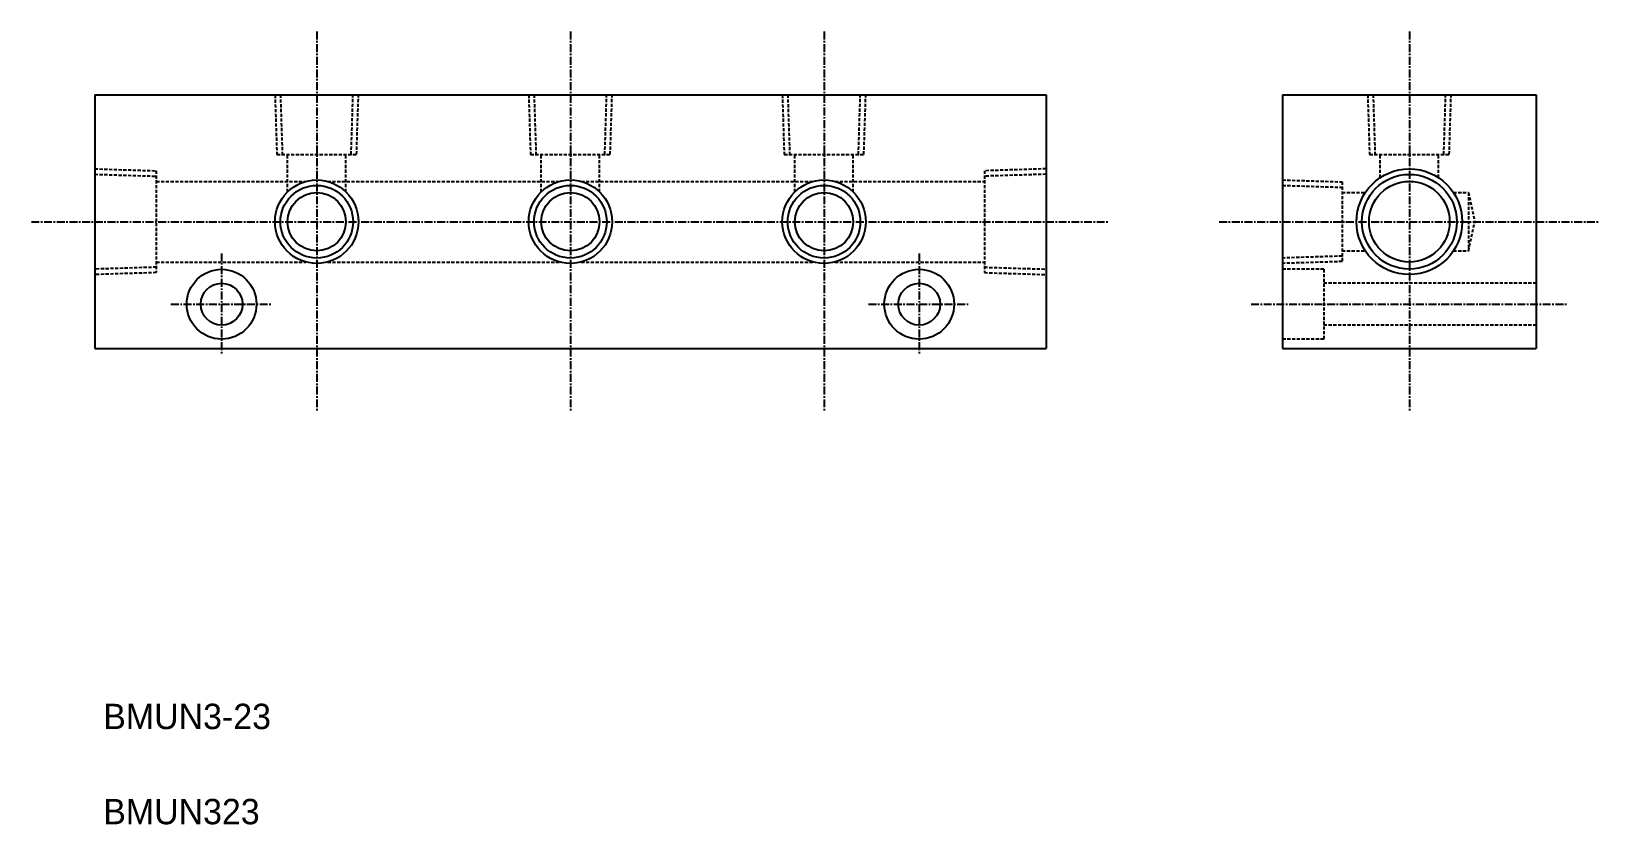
# Model space of a CAD drawing. Extents: x -61 to 187, y 121 to 246.
import ezdxf

# ---------------------------------------------------------------- set-up
doc = ezdxf.new("R2010")
doc.units = 0
doc.linetypes.add('CENTER', pattern=[2, 1.25, -0.25, 0.25, -0.25])
doc.linetypes.add('DASHED', pattern=[0.75, 0.5, -0.25])
doc.layers.get('0').update_dxf_attribs({"linetype": 'CONTINUOUS'})
doc.layers.add('CENTER', color=1, linetype='CENTER')

msp = doc.modelspace()

# ---------------------------------------------------------------- linework, layer by layer
at = {"color": 7, "linetype": 'CONTINUOUS'}
for p, q in [((-50.62, 235.94), (99.38, 235.94)), ((-50.62, 235.94), (-50.62, 195.94)), ((99.38, 235.94), (99.38, 195.94)), ((136.68, 235.94), (136.68, 195.94)), ((136.68, 235.94), (176.68, 235.94)), ((176.68, 235.94), (176.68, 195.94)), ((-50.62, 195.94), (99.38, 195.94)), ((136.68, 195.94), (176.68, 195.94))]:
    msp.add_line(p, q, dxfattribs=at)
at = {"color": 3, "linetype": 'DASHED'}
for p, q in [((-22.2, 235.94), (-21.91, 226.54)), ((-21.35, 235.97), (-21.05, 226.54)), ((-10.19, 226.54), (-9.9, 235.97)), ((-9.34, 226.54), (-9.04, 235.94)), ((17.8, 235.94), (18.09, 226.54)), ((18.65, 235.97), (18.95, 226.54)), ((29.81, 226.54), (30.1, 235.97)), ((30.66, 226.54), (30.96, 235.94)), ((57.8, 235.94), (58.09, 226.54)), ((58.65, 235.97), (58.95, 226.54)), ((69.81, 226.54), (70.1, 235.97)), ((70.66, 226.54), (70.96, 235.94)), ((150.11, 235.94), (150.4, 226.54)), ((150.96, 235.97), (151.26, 226.54)), ((162.11, 226.54), (162.41, 235.97)), ((162.97, 226.54), (163.26, 235.94)), ((-21.91, 226.54), (-9.34, 226.54)), ((-20.22, 220.65), (-20.22, 226.54)), ((-11.02, 220.65), (-11.02, 226.54)), ((18.09, 226.54), (30.66, 226.54)), ((19.78, 220.65), (19.78, 226.54)), ((28.98, 220.65), (28.98, 226.54)), ((58.09, 226.54), (70.66, 226.54)), ((59.78, 220.65), (59.78, 226.54)), ((68.98, 220.65), (68.98, 226.54)), ((150.4, 226.54), (162.97, 226.54)), ((152.08, 222.89), (152.08, 226.54)), ((161.28, 222.89), (161.28, 226.54)), ((-50.62, 224.28), (-40.92, 223.97)), ((-50.62, 223.42), (-40.92, 223.12)), ((-40.92, 223.97), (-40.92, 207.92)), ((99.38, 224.28), (89.68, 223.97)), ((89.68, 223.97), (89.68, 207.92)), ((99.38, 223.42), (89.68, 223.12)), ((-40.92, 222.29), (-17.34, 222.29)), ((-13.9, 222.29), (22.66, 222.29)), ((26.1, 222.29), (62.66, 222.29)), ((66.1, 222.29), (89.68, 222.29)), ((136.68, 222.52), (146.08, 222.23)), ((136.68, 221.67), (146.08, 221.37)), ((146.08, 222.23), (146.08, 209.66)), ((146.08, 220.54), (149.74, 220.54)), ((163.63, 220.54), (166.02, 220.54)), ((166.02, 220.54), (167.02, 215.94)), ((166.02, 220.54), (166.02, 211.34)), ((166.02, 211.34), (167.02, 215.94)), ((146.08, 210.52), (136.68, 210.22)), ((146.08, 211.34), (149.74, 211.34)), ((163.63, 211.34), (166.02, 211.34)), ((-40.92, 208.77), (-50.62, 208.47)), ((-40.92, 207.92), (-50.62, 207.61)), ((-40.92, 209.59), (-17.34, 209.59)), ((-13.9, 209.59), (22.66, 209.59)), ((26.1, 209.59), (62.66, 209.59)), ((66.1, 209.59), (89.68, 209.59)), ((89.68, 208.77), (99.38, 208.47)), ((89.68, 207.92), (99.38, 207.61)), ((146.08, 209.66), (136.68, 209.37)), ((143.18, 208.44), (136.68, 208.44)), ((143.18, 208.44), (143.18, 197.44)), ((176.68, 206.24), (143.18, 206.24)), ((176.68, 199.64), (143.18, 199.64)), ((143.18, 197.44), (136.68, 197.44))]:
    msp.add_line(p, q, dxfattribs=at)
at = {"color": 3, "linetype": 'CONTINUOUS'}
for centre, radius in [((156.68, 215.94), 8.33), ((-15.62, 215.94), 6.58), ((24.38, 215.94), 6.58), ((64.38, 215.94), 6.58)]:
    msp.add_circle(centre, radius, dxfattribs=at)
at = {"color": 7, "linetype": 'CONTINUOUS'}
for centre, radius in [((156.68, 215.94), 7.47), ((-15.62, 215.94), 5.72), ((-15.62, 215.94), 4.6), ((24.38, 215.94), 5.72), ((24.38, 215.94), 4.6), ((64.38, 215.94), 5.72), ((64.38, 215.94), 4.6), ((156.68, 215.94), 6.35), ((-30.62, 202.94), 5.5), ((79.38, 202.94), 5.5), ((-30.62, 202.94), 3.3), ((79.38, 202.94), 3.3)]:
    msp.add_circle(centre, radius, dxfattribs=at)
at = {"layer": 'CENTER', "color": 1, "linetype": 'CENTER'}
for p, q in [((-15.62, 245.94), (-15.62, 185.94)), ((24.38, 245.94), (24.38, 185.94)), ((64.38, 245.94), (64.38, 185.94)), ((156.68, 245.94), (156.68, 185.94)), ((-60.62, 215.94), (109.38, 215.94)), ((126.68, 215.94), (186.68, 215.94)), ((-30.62, 210.94), (-30.62, 194.94)), ((79.38, 210.94), (79.38, 194.94)), ((-38.62, 202.94), (-22.62, 202.94)), ((71.38, 202.94), (87.38, 202.94)), ((131.71, 202.94), (181.55, 202.94))]:
    msp.add_line(p, q, dxfattribs=at)

# ---------------------------------------------------------------- texts
at = {"color": 7, "linetype": 'CONTINUOUS'}
for s, p in [('BMUN3-23', (-49.29, 135.96)), ('BMUN323', (-49.29, 120.96))]:
    msp.add_text(s, height=4, dxfattribs=at).set_placement(p)

doc.saveas('drawing.dxf')
